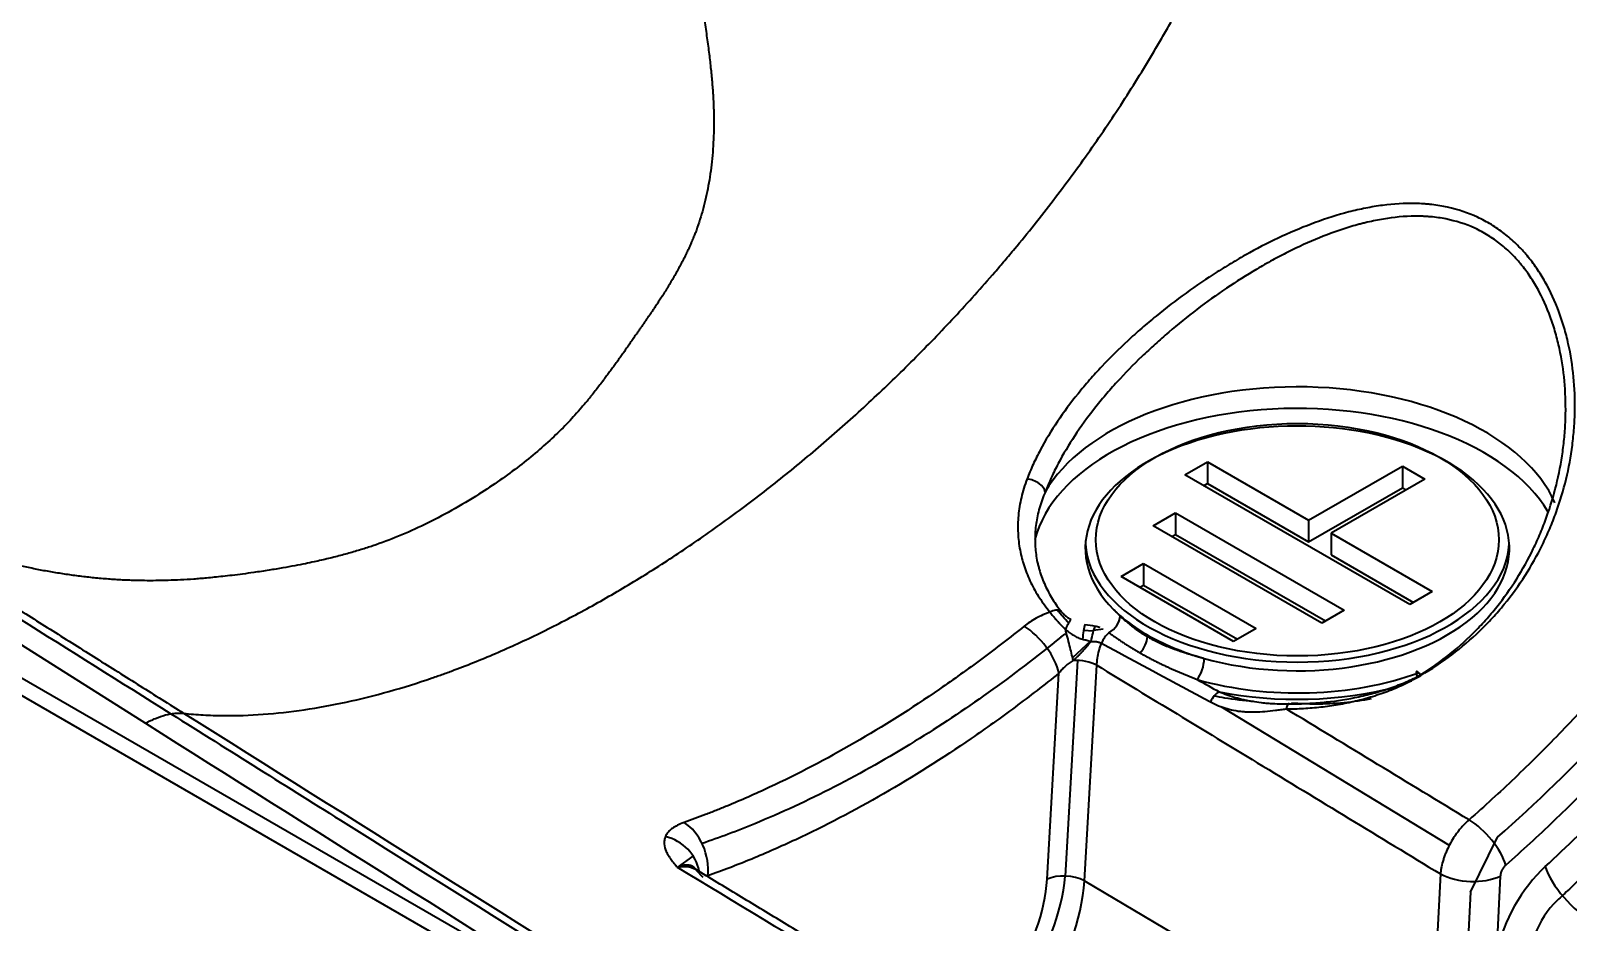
# Model space of a CAD drawing. Header units: millimetres. Extents: x 83 to 1196, y -164 to 735.
# Drawn here: x 1073.37 to 1102.51, y 29.28 to 46.19 of the extents above; entities that cross this region are included whole.
import ezdxf

# ---------------------------------------------------------------- set-up
doc = ezdxf.new("R2010")
doc.units = ezdxf.units.MM
doc.layers.add('1', color=7, linetype='Continuous', true_color=0xffffff)

msp = doc.modelspace()

# ---------------------------------------------------------------- linework, layer by layer
at = {"layer": '1', "color": 7, "linetype": 'Continuous', "lineweight": 35}
for p, q in [((1085.102, 27.039), (1040.562, 52.754)), ((1086.426, 25.943), (1040.468, 52.477)), ((1095.244, 37.77), (1095.67, 38.017)), ((1095.67, 38.017), (1095.67, 37.606)), ((1095.67, 38.017), (1097.589, 36.909)), ((1097.589, 36.909), (1099.366, 37.935)), ((1099.366, 37.935), (1099.366, 37.524)), ((1099.366, 37.935), (1099.792, 37.688)), ((1099.508, 35.309), (1095.244, 37.77)), ((1095.599, 37.565), (1095.67, 37.606)), ((1095.67, 37.606), (1097.589, 36.499)), ((1099.792, 37.688), (1098.016, 36.663)), ((1097.589, 36.499), (1099.366, 37.524)), ((1099.366, 37.524), (1099.437, 37.483)), ((1094.64, 36.806), (1095.066, 37.052)), ((1095.066, 37.052), (1098.264, 35.206)), ((1095.066, 37.052), (1095.066, 36.642)), ((1097.838, 34.96), (1094.64, 36.806)), ((1097.589, 36.909), (1097.589, 36.499)), ((1069.799, 36.688), (1075.541, 33.058)), ((1094.995, 36.601), (1095.066, 36.642)), ((1095.066, 36.642), (1097.909, 35.001)), ((1098.016, 36.663), (1099.934, 35.555)), ((1098.016, 36.663), (1098.016, 36.252)), ((1098.016, 36.252), (1099.579, 35.35)), ((1094.036, 35.842), (1094.462, 36.088)), ((1094.462, 36.088), (1094.462, 35.678)), ((1094.462, 36.088), (1096.594, 34.857)), ((1096.168, 34.611), (1094.036, 35.842)), ((1094.391, 35.637), (1094.462, 35.678)), ((1094.462, 35.678), (1096.239, 34.652)), ((1099.934, 35.555), (1099.508, 35.309)), ((1098.264, 35.206), (1097.838, 34.96)), ((1093.504, 34.804), (1093.325, 34.821)), ((1093.511, 34.824), (1093.694, 34.848)), ((1096.594, 34.857), (1096.168, 34.611)), ((1093.454, 34.615), (1093.115, 34.3)), ((1092.978, 30.161), (1093.213, 34.249)), ((1093.339, 30.071), (1093.575, 34.159)), ((1092.631, 30.1), (1092.856, 34.008)), ((1095.926, 33.375), (1100.256, 30.744)), ((1100.655, 29.857), (1101.171, 30.898)), ((1085.628, 30.323), (1085.925, 30.539)), ((1085.969, 30.288), (1085.924, 30.337)), ((1086.111, 30.136), (1085.988, 30.268)), ((1086.199, 30.165), (1086.2, 30.148)), ((1093.339, 30.071), (1099.925, 26.175)), ((1100.088, 30.201), (1100.015, 28.75)), ((1101.222, 30.16), (1101.149, 28.71)), ((1100.655, 29.857), (1100.592, 28.61))]:
    msp.add_line(p, q, dxfattribs=at)
for centre, major_axis, ratio, start_param, end_param in [((1097.376, 36.532), (-5.034, 0), 0.57735, 3.38807, 5.962669), ((1097.376, 36.129), (5.025, 0), 0.57735, 0.33258, 2.997703), ((1097.376, 36.375), (-4.02, 0), 0.57735, 1.116181, 6.805686), ((1092.312, 37.499), (0.281, -0.11), 0.579478, 0.334138, 2.004059), ((1097.376, 36.54), (-4.02, 0), 0.57735, 0.035318, 3.106224), ((1092.727, 34.957), (0.233, 0.192), 0.66646, 0.427593, 1.220481), ((1093.766, 34.995), (0.206, 0.22), 0.658496, 4.251311, 5.651783), ((1097.376, 36.375), (-4.02, 0), 0.57735, 0.580052, 0.776812), ((1092.288, 34.325), (0.503, -0.626), 0.460516, 0.723053, 2.252485), ((1093.35, 34.683), (0.03, 0.3), 0.14136, 0.622671, 1.681458), ((1093.542, 34.656), (0.051, 0.298), 0.232247, 0.635506, 1.760845), ((1093.843, 34.556), (0.148, 0.263), 0.569187, 0.96156, 1.806102), ((1094.32, 34.58), (0.152, 0.26), 0.574029, 4.287514, 5.500639), ((1097.376, 36.375), (-4.02, 0), 0.57735, 0.776812, 1.116181), ((1093.221, 33.99), (-0.502, 0.029), 0.514732, 3.960285, 4.931672), ((1095.478, 34.134), (0.082, 0.29), 0.358538, 3.808386, 5.379182), ((1097.376, 36.129), (-4.321, 0), 0.57735, 1.11618, 2.133179), ((1099.786, 33.78), (-0.153, 0.26), 0.164963, 5.417192, 7.09899), ((1095.892, 33.411), (0.147, 0.264), 0.566477, 0.776241, 1.679932), ((1097.376, 36.129), (-4.531, 0), 0.57735, 1.237197, 1.995763), ((1097.212, 33.126), (-0.001, 0.302), 0.21154, 6.159333, 7.105317), ((1100.757, 30.679), (0.532, -0.603), 0.420626, 0.711309, 2.232675), ((1085.26, 30.209), (0.724, -0.347), 0.886429, 0.561486, 1.796223), ((1085.631, 30.481), (0.268, -0.757), 0.673624, 0.918505, 2.447937), ((1102.512, 28.976), (0.964, 1.765), 0.592254, 1.05713, 2.027786), ((1102.786, 29.952), (-0.684, 0.736), 0.395243, 0.700715, 2.234674), ((1090.858, 29.258), (1.222, 2.196), 0.587334, 4.56012, 5.401189), ((1090.858, 29.27), (1.467, 2.635), 0.587334, 4.565543, 5.355421), ((1091.213, 29.06), (1.478, 2.628), 0.584525, 4.562807, 5.403875), ((1092.986, 29.902), (-0.502, 0.029), 0.514732, 3.960286, 5.528497), ((1100.654, 30.471), (0.803, -0.04), 0.509621, 3.956507, 5.523957), ((1102.512, 29.008), (0.482, 0.882), 0.592254, 1.048833, 2.629251)]:
    msp.add_ellipse(centre, major_axis=major_axis, ratio=ratio, start_param=start_param, end_param=end_param, dxfattribs=at)
msp.add_ellipse((1097.376, 36.54), major_axis=(-3.819, 0), ratio=0.57735, dxfattribs=at)
for points, knots in [([(1072.014, 64.441), (1072.113, 64.367), (1072.309, 64.22), (1072.601, 63.999), (1072.888, 63.78), (1073.173, 63.563), (1073.453, 63.348), (1073.729, 63.134), (1074.001, 62.922), (1074.27, 62.712), (1074.534, 62.504), (1074.795, 62.298), (1075.051, 62.093), (1075.304, 61.891), (1075.553, 61.69), (1075.798, 61.49), (1076.038, 61.293), (1076.275, 61.098), (1076.508, 60.904), (1076.738, 60.712), (1076.963, 60.522), (1077.184, 60.333), (1077.401, 60.147), (1077.615, 59.962), (1077.824, 59.779), (1078.029, 59.598), (1078.231, 59.419), (1078.428, 59.242), (1078.622, 59.066), (1078.812, 58.892), (1079.111, 58.615), (1079.513, 58.235), (1080.009, 57.75), (1080.479, 57.273), (1080.923, 56.804), (1081.343, 56.343), (1081.772, 55.848), (1082.21, 55.314), (1082.658, 54.734), (1083.082, 54.145), (1083.483, 53.55), (1083.764, 53.1), (1083.94, 52.804), (1084.021, 52.666), (1084.1, 52.528), (1084.177, 52.391), (1084.253, 52.254), (1084.327, 52.117), (1084.4, 51.98), (1084.471, 51.844), (1084.54, 51.708), (1084.608, 51.572), (1084.674, 51.436), (1084.738, 51.301), (1084.8, 51.166), (1084.861, 51.032), (1084.921, 50.898), (1084.978, 50.764), (1085.034, 50.631), (1085.088, 50.498), (1085.141, 50.365), (1085.191, 50.232), (1085.241, 50.1), (1085.302, 49.93), (1085.375, 49.716), (1085.458, 49.452), (1085.541, 49.17), (1085.623, 48.872), (1085.703, 48.558), (1085.782, 48.228), (1085.859, 47.883), (1085.934, 47.521), (1085.993, 47.213), (1086.039, 46.964), (1086.071, 46.78), (1086.101, 46.602), (1086.13, 46.429), (1086.155, 46.262), (1086.179, 46.099), (1086.201, 45.942), (1086.221, 45.789), (1086.239, 45.642), (1086.255, 45.5), (1086.269, 45.362), (1086.281, 45.23), (1086.291, 45.102), (1086.3, 44.98), (1086.307, 44.862), (1086.311, 44.75), (1086.316, 44.59), (1086.317, 44.385), (1086.31, 44.134), (1086.295, 43.889), (1086.272, 43.652), (1086.241, 43.42), (1086.202, 43.196), (1086.155, 42.977), (1086.1, 42.766), (1086.038, 42.561), (1085.98, 42.399), (1085.932, 42.277), (1085.897, 42.191), (1085.859, 42.104), (1085.818, 42.016), (1085.774, 41.926), (1085.728, 41.834), (1085.679, 41.741), (1085.628, 41.646), (1085.574, 41.55), (1085.517, 41.452), (1085.467, 41.37), (1085.427, 41.304), (1085.397, 41.256), (1085.368, 41.21), (1085.341, 41.166), (1085.314, 41.124), (1085.288, 41.084), (1085.263, 41.046), (1085.239, 41.01), (1085.216, 40.975), (1085.194, 40.943), (1085.174, 40.913), (1085.147, 40.874), (1085.114, 40.827), (1085.074, 40.77), (1085.035, 40.714), (1084.996, 40.657), (1084.957, 40.601), (1084.918, 40.544), (1084.879, 40.488), (1084.835, 40.423), (1084.786, 40.351), (1084.731, 40.271), (1084.676, 40.191), (1084.62, 40.112), (1084.565, 40.033), (1084.509, 39.955), (1084.453, 39.877), (1084.396, 39.799), (1084.34, 39.722), (1084.283, 39.646), (1084.198, 39.532), (1084.087, 39.386), (1083.948, 39.213), (1083.815, 39.054), (1083.686, 38.907), (1083.512, 38.718), (1083.278, 38.486), (1082.968, 38.209), (1082.628, 37.934), (1082.258, 37.662), (1081.83, 37.377), (1081.357, 37.093), (1080.848, 36.828), (1080.35, 36.605), (1079.981, 36.466), (1079.741, 36.387), (1079.629, 36.352), (1079.513, 36.317), (1079.393, 36.282), (1079.269, 36.248), (1079.142, 36.215), (1079.01, 36.183), (1078.875, 36.151), (1078.729, 36.118), (1078.562, 36.083), (1078.365, 36.045), (1078.136, 36.003), (1077.875, 35.96), (1077.62, 35.921), (1077.388, 35.889), (1077.193, 35.864), (1077.014, 35.844), (1076.852, 35.827), (1076.706, 35.813), (1076.576, 35.802), (1076.412, 35.789), (1076.212, 35.777), (1075.974, 35.767), (1075.745, 35.763), (1075.525, 35.763), (1075.292, 35.767), (1075.042, 35.778), (1074.772, 35.797), (1074.505, 35.822), (1074.24, 35.854), (1073.977, 35.891), (1073.716, 35.934), (1073.456, 35.983), (1073.199, 36.038), (1072.966, 36.091), (1072.756, 36.144), (1072.565, 36.195), (1072.368, 36.25), (1072.164, 36.309), (1071.953, 36.374), (1071.793, 36.425), (1071.683, 36.46), (1071.627, 36.479), (1071.569, 36.498), (1071.509, 36.518), (1071.446, 36.539), (1071.382, 36.561), (1071.316, 36.583), (1071.248, 36.607), (1071.177, 36.631), (1071.105, 36.657), (1071.031, 36.683), (1070.955, 36.71), (1070.877, 36.738), (1070.797, 36.767), (1070.715, 36.797), (1070.632, 36.828), (1070.575, 36.849), (1070.546, 36.86)], [0, 0, 0, 0, 0.008133, 0.016172, 0.024117, 0.031967, 0.039722, 0.047383, 0.05495, 0.062423, 0.069801, 0.077085, 0.084275, 0.091371, 0.098373, 0.105281, 0.112094, 0.118814, 0.125441, 0.131973, 0.138412, 0.144757, 0.151009, 0.157167, 0.163231, 0.169203, 0.175081, 0.180866, 0.186558, 0.192157, 0.197664, 0.213228, 0.228265, 0.242779, 0.256773, 0.270252, 0.28322, 0.299171, 0.314936, 0.330525, 0.345948, 0.361219, 0.364681, 0.36812, 0.371537, 0.374931, 0.378303, 0.381652, 0.38498, 0.388285, 0.391569, 0.394832, 0.398073, 0.401292, 0.404491, 0.407669, 0.410827, 0.413964, 0.41708, 0.420177, 0.423254, 0.426311, 0.429349, 0.432368, 0.438011, 0.443998, 0.450333, 0.457015, 0.464046, 0.471428, 0.479162, 0.487247, 0.495686, 0.499925, 0.504051, 0.508064, 0.511965, 0.515753, 0.519429, 0.522992, 0.526444, 0.529783, 0.533011, 0.536126, 0.53913, 0.542023, 0.544804, 0.547473, 0.550032, 0.552481, 0.558321, 0.564017, 0.569574, 0.574996, 0.580286, 0.58545, 0.590492, 0.595417, 0.600232, 0.604941, 0.606942, 0.608995, 0.6111, 0.613258, 0.615469, 0.617734, 0.620054, 0.622428, 0.624858, 0.627343, 0.629884, 0.631177, 0.632422, 0.633619, 0.634768, 0.635869, 0.636921, 0.637925, 0.638881, 0.639789, 0.640649, 0.64146, 0.642223, 0.643747, 0.645272, 0.646799, 0.648328, 0.649859, 0.651392, 0.652927, 0.654463, 0.656662, 0.65886, 0.661059, 0.663257, 0.665455, 0.667652, 0.66985, 0.672047, 0.674244, 0.676441, 0.678638, 0.684083, 0.689225, 0.694066, 0.698605, 0.702843, 0.711921, 0.721463, 0.731478, 0.741978, 0.752971, 0.766796, 0.779866, 0.7922, 0.803819, 0.80635, 0.80895, 0.811619, 0.814357, 0.817165, 0.820043, 0.822991, 0.826009, 0.829097, 0.832751, 0.8371, 0.842146, 0.847885, 0.854318, 0.858971, 0.863265, 0.867199, 0.870775, 0.873992, 0.876852, 0.879354, 0.88477, 0.889947, 0.894888, 0.899593, 0.904066, 0.909785, 0.915407, 0.920937, 0.92638, 0.93174, 0.937024, 0.942238, 0.947387, 0.952478, 0.956128, 0.959903, 0.963806, 0.967838, 0.972002, 0.976299, 0.977374, 0.978489, 0.979644, 0.980838, 0.982073, 0.983347, 0.984662, 0.986016, 0.98741, 0.988844, 0.990318, 0.991832, 0.993386, 0.994979, 0.996613, 0.998286, 1, 1, 1, 1]), ([(1076.268, 33.247), (1076.328, 33.241), (1076.39, 33.235), (1076.513, 33.225), (1076.575, 33.221), (1076.761, 33.21), (1076.886, 33.206), (1077.263, 33.202), (1077.517, 33.21), (1078.031, 33.248), (1078.29, 33.277), (1078.814, 33.354), (1079.344, 33.451), (1080.152, 33.652), (1080.701, 33.824), (1081.047, 33.943), (1081.116, 33.968), (1081.255, 34.018), (1081.325, 34.043), (1081.534, 34.122), (1081.673, 34.176), (1082.091, 34.345), (1082.649, 34.587), (1083.488, 34.999), (1084.328, 35.459), (1085.168, 35.966), (1085.73, 36.336), (1086.151, 36.626), (1086.292, 36.725), (1086.573, 36.927), (1086.713, 37.029), (1087.131, 37.342), (1087.685, 37.772), (1088.503, 38.456), (1089.308, 39.181), (1089.836, 39.691), (1090.36, 40.216), (1090.62, 40.485), (1091.134, 41.039), (1091.389, 41.323), (1091.705, 41.688), (1091.768, 41.762), (1091.893, 41.91), (1091.956, 41.985), (1092.143, 42.21), (1092.266, 42.361), (1092.632, 42.82), (1092.87, 43.13), (1093.335, 43.762), (1093.561, 44.084), (1094.003, 44.739), (1094.217, 45.072), (1094.53, 45.581), (1094.632, 45.752), (1094.783, 46.011), (1094.858, 46.141), (1094.932, 46.272), (1094.981, 46.36), (1095.006, 46.404), (1095.419, 47.151), (1095.769, 47.861), (1096.234, 48.934), (1096.379, 49.293), (1096.649, 50.015), (1096.774, 50.377), (1096.945, 50.923), (1096.999, 51.106), (1097.063, 51.334), (1097.076, 51.38), (1097.101, 51.472), (1097.138, 51.608), (1097.173, 51.745), (1097.285, 52.197), (1097.438, 52.912), (1097.538, 53.608), (1097.61, 54.295), (1097.632, 54.634), (1097.639, 54.967)], [0, 0, 0, 0, 0.007812, 0.007812, 0.015625, 0.015625, 0.03125, 0.03125, 0.0625, 0.0625, 0.09375, 0.09375, 0.125, 0.15625, 0.1875, 0.1875, 0.195312, 0.195312, 0.203125, 0.203125, 0.21875, 0.21875, 0.25, 0.28125, 0.3125, 0.34375, 0.375, 0.375, 0.390625, 0.390625, 0.40625, 0.40625, 0.4375, 0.46875, 0.5, 0.53125, 0.53125, 0.5625, 0.5625, 0.59375, 0.59375, 0.601562, 0.601562, 0.609375, 0.609375, 0.625, 0.625, 0.65625, 0.65625, 0.6875, 0.6875, 0.71875, 0.71875, 0.734375, 0.734375, 0.742187, 0.746094, 0.746094, 0.75, 0.75, 0.8125, 0.8125, 0.84375, 0.84375, 0.875, 0.875, 0.890625, 0.890625, 0.894531, 0.894531, 0.898437, 0.90625, 0.90625, 0.9375, 0.96875, 0.96875, 1, 1, 1, 1]), ([(1109.557, 48.083), (1109.558, 47.721), (1109.542, 47.352), (1109.494, 46.788), (1109.475, 46.598), (1109.439, 46.311), (1109.426, 46.215), (1109.398, 46.022), (1109.383, 45.925), (1109.304, 45.441), (1109.226, 45.052), (1109.043, 44.272), (1108.832, 43.49), (1108.568, 42.702), (1108.386, 42.209), (1108.349, 42.11), (1108.274, 41.912), (1108.235, 41.813), (1108.117, 41.517), (1108.035, 41.32), (1107.908, 41.026), (1107.865, 40.928), (1107.777, 40.732), (1107.733, 40.634), (1107.598, 40.343), (1107.505, 40.15), (1107.221, 39.576), (1107.022, 39.2), (1106.607, 38.458), (1106.391, 38.093), (1105.943, 37.373), (1105.71, 37.019), (1105.409, 36.583), (1105.319, 36.452), (1105.226, 36.323), (1105.165, 36.236), (1105.134, 36.193), (1104.979, 35.979), (1104.854, 35.809), (1104.474, 35.308), (1104.217, 34.982), (1103.694, 34.348), (1103.428, 34.039), (1102.889, 33.437), (1102.615, 33.143), (1102.061, 32.571), (1101.499, 32.013), (1100.922, 31.484), (1100.63, 31.227)], [0, 0, 0, 0, 0.0625, 0.0625, 0.09375, 0.09375, 0.109375, 0.109375, 0.125, 0.125, 0.1875, 0.1875, 0.25, 0.3125, 0.3125, 0.328125, 0.328125, 0.34375, 0.34375, 0.375, 0.375, 0.390625, 0.390625, 0.40625, 0.40625, 0.4375, 0.4375, 0.5, 0.5, 0.5625, 0.5625, 0.625, 0.625, 0.640625, 0.648437, 0.648437, 0.65625, 0.65625, 0.6875, 0.6875, 0.75, 0.75, 0.8125, 0.8125, 0.875, 0.875, 0.9375, 1, 1, 1, 1]), ([(1101.171, 30.898), (1101.906, 31.546), (1102.622, 32.242), (1103.779, 33.486), (1104.233, 34.006), (1105.118, 35.098), (1105.552, 35.674), (1106.371, 36.852), (1106.759, 37.457), (1107.306, 38.391), (1107.483, 38.707), (1107.823, 39.348), (1107.988, 39.675), (1108.458, 40.661), (1108.736, 41.321), (1109.225, 42.645), (1109.434, 43.309), (1109.693, 44.309), (1109.77, 44.645), (1109.901, 45.308), (1109.956, 45.635), (1110.086, 46.602), (1110.129, 47.227), (1110.124, 47.873), (1110.124, 47.916), (1110.123, 47.958)], [0, 0, 0, 0, 0.156801, 0.156801, 0.261284, 0.261284, 0.365768, 0.365768, 0.470251, 0.470251, 0.522492, 0.522492, 0.574734, 0.574734, 0.679217, 0.679217, 0.7837, 0.7837, 0.835942, 0.835942, 0.888183, 0.888183, 0.992666, 0.992666, 1, 1, 1, 1]), ([(1110.686, 48.087), (1110.686, 47.707), (1110.669, 47.32), (1110.619, 46.729), (1110.598, 46.53), (1110.56, 46.229), (1110.547, 46.128), (1110.525, 45.976), (1110.517, 45.925), (1110.502, 45.824), (1110.494, 45.773), (1110.419, 45.316), (1110.337, 44.908), (1110.146, 44.089), (1109.925, 43.268), (1109.649, 42.442), (1109.46, 41.923), (1109.421, 41.82), (1109.342, 41.612), (1109.302, 41.508), (1109.178, 41.197), (1109.093, 40.99), (1108.96, 40.681), (1108.893, 40.527), (1108.824, 40.373), (1108.777, 40.27), (1108.754, 40.219), (1108.636, 39.963), (1108.539, 39.76), (1108.242, 39.156), (1108.033, 38.76), (1107.599, 37.98), (1107.373, 37.595), (1106.903, 36.838), (1106.659, 36.466), (1106.281, 35.915), (1106.153, 35.732), (1105.991, 35.506), (1105.958, 35.461), (1105.893, 35.371), (1105.794, 35.237), (1105.695, 35.104), (1105.364, 34.663), (1105.093, 34.32), (1104.544, 33.652), (1104.265, 33.327), (1103.698, 32.693), (1103.411, 32.384), (1102.829, 31.782), (1102.238, 31.195), (1101.632, 30.639), (1101.325, 30.368)], [0, 0, 0, 0, 0.0625, 0.0625, 0.09375, 0.09375, 0.109375, 0.109375, 0.117187, 0.117187, 0.125, 0.125, 0.1875, 0.1875, 0.25, 0.3125, 0.3125, 0.328125, 0.328125, 0.34375, 0.34375, 0.375, 0.375, 0.390625, 0.398437, 0.398437, 0.40625, 0.40625, 0.4375, 0.4375, 0.5, 0.5, 0.5625, 0.5625, 0.625, 0.625, 0.65625, 0.65625, 0.664062, 0.664062, 0.671875, 0.6875, 0.6875, 0.75, 0.75, 0.8125, 0.8125, 0.875, 0.875, 0.9375, 1, 1, 1, 1]), ([(1099.719, 33.967), (1099.924, 34.088), (1100.119, 34.218), (1100.49, 34.499), (1100.666, 34.65), (1100.874, 34.851), (1100.916, 34.892), (1100.996, 34.975), (1101.115, 35.1), (1101.227, 35.229), (1101.441, 35.492), (1101.573, 35.673), (1101.813, 36.049), (1101.922, 36.242), (1102.07, 36.542), (1102.116, 36.644), (1102.182, 36.798), (1102.203, 36.85), (1102.243, 36.953), (1102.263, 37.005), (1102.356, 37.266), (1102.419, 37.476), (1102.521, 37.901), (1102.561, 38.116), (1102.602, 38.44), (1102.613, 38.549), (1102.625, 38.712), (1102.629, 38.767), (1102.634, 38.876), (1102.635, 38.93), (1102.64, 39.201), (1102.632, 39.415), (1102.591, 39.84), (1102.558, 40.05), (1102.489, 40.36), (1102.463, 40.463), (1102.418, 40.615), (1102.402, 40.666), (1102.369, 40.766), (1102.352, 40.816), (1102.261, 41.061), (1102.175, 41.249), (1102.025, 41.515), (1101.971, 41.602), (1101.856, 41.769), (1101.795, 41.85), (1101.713, 41.948), (1101.697, 41.967), (1101.663, 42.005), (1101.612, 42.061), (1101.559, 42.115), (1101.451, 42.22), (1101.301, 42.351), (1101.138, 42.464), (1101.011, 42.541), (1100.967, 42.566), (1100.879, 42.613), (1100.834, 42.636), (1100.608, 42.74), (1100.42, 42.802), (1100.126, 42.866), (1100.026, 42.883), (1099.899, 42.898), (1099.873, 42.9), (1099.822, 42.905), (1099.745, 42.911), (1099.667, 42.915), (1099.409, 42.921), (1099.201, 42.908), (1098.885, 42.867), (1098.779, 42.849), (1098.619, 42.818), (1098.565, 42.806), (1098.458, 42.782), (1098.405, 42.769), (1098.138, 42.7), (1097.927, 42.633), (1097.506, 42.478), (1097.297, 42.391), (1096.881, 42.199), (1096.673, 42.094), (1096.414, 41.951), (1096.362, 41.922), (1096.26, 41.863), (1096.106, 41.774), (1095.955, 41.681), (1095.656, 41.491), (1095.459, 41.358), (1095.074, 41.079), (1094.885, 40.934), (1094.653, 40.744), (1094.607, 40.706), (1094.516, 40.629), (1094.381, 40.513), (1094.249, 40.394), (1093.991, 40.155), (1093.826, 39.992), (1093.59, 39.74), (1093.513, 39.655), (1093.4, 39.526), (1093.363, 39.483), (1093.29, 39.396), (1093.254, 39.352), (1093.078, 39.134), (1092.947, 38.958), (1092.709, 38.602), (1092.6, 38.422), (1092.479, 38.195), (1092.456, 38.15), (1092.411, 38.059), (1092.389, 38.013), (1092.326, 37.876), (1092.287, 37.784), (1092.252, 37.693)], [0, 0, 0, 0, 0.03125, 0.03125, 0.0625, 0.0625, 0.070312, 0.070312, 0.078125, 0.09375, 0.09375, 0.125, 0.125, 0.15625, 0.15625, 0.171875, 0.171875, 0.179687, 0.179687, 0.1875, 0.1875, 0.21875, 0.21875, 0.25, 0.25, 0.265625, 0.265625, 0.273437, 0.273437, 0.28125, 0.28125, 0.3125, 0.3125, 0.34375, 0.34375, 0.359375, 0.359375, 0.367187, 0.367187, 0.375, 0.375, 0.40625, 0.40625, 0.421875, 0.421875, 0.4375, 0.4375, 0.441406, 0.441406, 0.445312, 0.453125, 0.453125, 0.46875, 0.484375, 0.484375, 0.492187, 0.492187, 0.5, 0.5, 0.53125, 0.53125, 0.546875, 0.546875, 0.550781, 0.550781, 0.554687, 0.5625, 0.5625, 0.59375, 0.59375, 0.609375, 0.609375, 0.617187, 0.617187, 0.625, 0.625, 0.65625, 0.65625, 0.6875, 0.6875, 0.71875, 0.71875, 0.726562, 0.726562, 0.734375, 0.75, 0.75, 0.78125, 0.78125, 0.8125, 0.8125, 0.820312, 0.820312, 0.828125, 0.84375, 0.84375, 0.875, 0.875, 0.890625, 0.890625, 0.898437, 0.898437, 0.90625, 0.90625, 0.9375, 0.9375, 0.96875, 0.96875, 0.976562, 0.976562, 0.984375, 0.984375, 1, 1, 1, 1]), ([(1099.649, 33.94), (1099.845, 34.059), (1100.031, 34.188), (1100.385, 34.465), (1100.553, 34.613), (1100.752, 34.811), (1100.791, 34.851), (1100.868, 34.932), (1100.982, 35.054), (1101.088, 35.181), (1101.293, 35.438), (1101.419, 35.616), (1101.649, 35.982), (1101.754, 36.171), (1101.896, 36.463), (1101.94, 36.562), (1102.004, 36.713), (1102.024, 36.763), (1102.063, 36.864), (1102.082, 36.914), (1102.173, 37.168), (1102.235, 37.373), (1102.336, 37.787), (1102.376, 37.996), (1102.42, 38.312), (1102.432, 38.418), (1102.445, 38.577), (1102.449, 38.63), (1102.455, 38.736), (1102.457, 38.789), (1102.466, 39.054), (1102.461, 39.263), (1102.429, 39.679), (1102.401, 39.884), (1102.34, 40.189), (1102.317, 40.289), (1102.277, 40.439), (1102.263, 40.489), (1102.233, 40.588), (1102.217, 40.637), (1102.134, 40.878), (1102.055, 41.064), (1101.915, 41.327), (1101.865, 41.413), (1101.757, 41.578), (1101.7, 41.658), (1101.622, 41.754), (1101.607, 41.773), (1101.575, 41.811), (1101.526, 41.867), (1101.476, 41.92), (1101.373, 42.023), (1101.23, 42.152), (1101.073, 42.262), (1100.951, 42.337), (1100.909, 42.361), (1100.824, 42.407), (1100.781, 42.428), (1100.563, 42.528), (1100.381, 42.585), (1100.097, 42.641), (1100.001, 42.655), (1099.878, 42.666), (1099.853, 42.667), (1099.804, 42.671), (1099.73, 42.675), (1099.656, 42.676), (1099.408, 42.674), (1099.208, 42.655), (1098.905, 42.605), (1098.804, 42.584), (1098.677, 42.555), (1098.651, 42.548), (1098.6, 42.535), (1098.575, 42.529), (1098.498, 42.508), (1098.447, 42.494), (1098.194, 42.419), (1097.993, 42.347), (1097.593, 42.185), (1097.395, 42.094), (1097.099, 41.945), (1097.001, 41.894), (1096.804, 41.786), (1096.706, 41.73), (1096.412, 41.557), (1096.219, 41.435), (1095.842, 41.18), (1095.656, 41.047), (1095.291, 40.77), (1095.112, 40.625), (1094.849, 40.4), (1094.763, 40.324), (1094.593, 40.17), (1094.51, 40.093), (1094.265, 39.857), (1094.108, 39.696), (1093.883, 39.449), (1093.81, 39.366), (1093.702, 39.24), (1093.667, 39.197), (1093.597, 39.112), (1093.563, 39.069), (1093.394, 38.855), (1093.27, 38.683), (1093.04, 38.335), (1092.936, 38.16), (1092.819, 37.939), (1092.797, 37.894), (1092.753, 37.805), (1092.732, 37.76), (1092.67, 37.626), (1092.633, 37.537), (1092.599, 37.448)], [0, 0, 0, 0, 0.03125, 0.03125, 0.0625, 0.0625, 0.070313, 0.070313, 0.078125, 0.09375, 0.09375, 0.125, 0.125, 0.15625, 0.15625, 0.171875, 0.171875, 0.179688, 0.179688, 0.1875, 0.1875, 0.21875, 0.21875, 0.25, 0.25, 0.265625, 0.265625, 0.273438, 0.273438, 0.28125, 0.28125, 0.3125, 0.3125, 0.34375, 0.34375, 0.359375, 0.359375, 0.367188, 0.367188, 0.375, 0.375, 0.40625, 0.40625, 0.421875, 0.421875, 0.4375, 0.4375, 0.441406, 0.441406, 0.445313, 0.453125, 0.453125, 0.46875, 0.484375, 0.484375, 0.492188, 0.492188, 0.5, 0.5, 0.53125, 0.53125, 0.546875, 0.546875, 0.550781, 0.550781, 0.554688, 0.5625, 0.5625, 0.59375, 0.59375, 0.609375, 0.609375, 0.613281, 0.613281, 0.617188, 0.617188, 0.625, 0.625, 0.65625, 0.65625, 0.6875, 0.6875, 0.703125, 0.703125, 0.71875, 0.71875, 0.75, 0.75, 0.78125, 0.78125, 0.8125, 0.8125, 0.828125, 0.828125, 0.84375, 0.84375, 0.875, 0.875, 0.890625, 0.890625, 0.898438, 0.898438, 0.90625, 0.90625, 0.9375, 0.9375, 0.96875, 0.96875, 0.976563, 0.976563, 0.984375, 0.984375, 1, 1, 1, 1]), ([(1102.076, 30.34), (1102.904, 31.109), (1103.7, 31.93), (1104.656, 33.027), (1104.845, 33.25), (1105.218, 33.703), (1105.403, 33.933), (1105.951, 34.635), (1106.307, 35.118), (1106.696, 35.681), (1106.74, 35.744), (1106.826, 35.87), (1106.868, 35.933), (1106.996, 36.123), (1107.08, 36.251), (1107.331, 36.635), (1107.494, 36.894), (1107.971, 37.679), (1108.274, 38.213), (1108.632, 38.894), (1108.702, 39.032), (1108.841, 39.306), (1108.909, 39.444), (1109.109, 39.858), (1109.365, 40.412), (1109.719, 41.252), (1109.933, 41.818), (1110.035, 42.102)], [0, 0, 0, 0, 0.25, 0.25, 0.3125, 0.3125, 0.375, 0.375, 0.5, 0.5, 0.515625, 0.515625, 0.53125, 0.53125, 0.5625, 0.5625, 0.625, 0.625, 0.75, 0.75, 0.78125, 0.78125, 0.8125, 0.8125, 0.875, 0.9375, 1, 1, 1, 1]), ([(1110.623, 41.974), (1110.393, 41.339), (1110.137, 40.712), (1109.508, 39.316), (1109.121, 38.551), (1108.488, 37.422), (1108.267, 37.047), (1107.814, 36.312), (1107.581, 35.951), (1106.866, 34.887), (1106.367, 34.204), (1105.327, 32.885), (1104.783, 32.246), (1103.674, 31.034), (1103.108, 30.46), (1102.455, 29.841), (1102.377, 29.768), (1102.299, 29.695)], [0, 0, 0, 0, 0.134389, 0.134389, 0.302957, 0.302957, 0.387241, 0.387241, 0.471525, 0.471525, 0.640093, 0.640093, 0.80866, 0.80866, 0.977228, 0.977228, 1, 1, 1, 1]), ([(1092.252, 37.693), (1092.207, 37.576), (1092.171, 37.46), (1092.117, 37.227), (1092.099, 37.113), (1092.078, 36.887), (1092.076, 36.776), (1092.086, 36.557), (1092.099, 36.449), (1092.129, 36.289), (1092.141, 36.236), (1092.161, 36.157), (1092.169, 36.13), (1092.184, 36.078), (1092.193, 36.052), (1092.236, 35.923), (1092.277, 35.823), (1092.372, 35.627), (1092.427, 35.532), (1092.548, 35.347), (1092.614, 35.256), (1092.687, 35.168)], [0, 0, 0, 0, 0.125, 0.125, 0.25, 0.25, 0.375, 0.375, 0.5, 0.5, 0.5625, 0.5625, 0.59375, 0.59375, 0.625, 0.625, 0.75, 0.75, 0.875, 0.875, 1, 1, 1, 1]), ([(1092.599, 37.448), (1092.554, 37.347), (1092.518, 37.246), (1092.46, 37.044), (1092.439, 36.944), (1092.41, 36.746), (1092.403, 36.648), (1092.403, 36.454), (1092.409, 36.358), (1092.429, 36.215), (1092.437, 36.167), (1092.452, 36.096), (1092.458, 36.073), (1092.47, 36.026), (1092.501, 35.909), (1092.542, 35.796), (1092.62, 35.618), (1092.665, 35.531), (1092.767, 35.361), (1092.824, 35.277), (1092.887, 35.196)], [0, 0, 0, 0, 0.125, 0.125, 0.25, 0.25, 0.375, 0.375, 0.5, 0.5, 0.5625, 0.5625, 0.59375, 0.59375, 0.625, 0.75, 0.75, 0.875, 0.875, 1, 1, 1, 1]), ([(1070.526, 36.866), (1070.796, 36.695), (1071.336, 36.354), (1072.149, 35.842), (1072.965, 35.327), (1073.785, 34.81), (1074.609, 34.291), (1075.437, 33.77), (1075.99, 33.422), (1076.268, 33.247)], [0, 0, 0, 0, 0.140967, 0.282564, 0.424791, 0.567648, 0.711135, 0.855253, 1, 1, 1, 1]), ([(1092.687, 35.168), (1092.664, 35.16), (1092.641, 35.151), (1092.595, 35.133), (1092.573, 35.124), (1092.506, 35.094), (1092.421, 35.051), (1092.302, 34.98), (1092.23, 34.927), (1092.195, 34.899)], [0, 0, 0, 0, 0.125, 0.125, 0.25, 0.25, 0.5, 0.75, 1, 1, 1, 1]), ([(1092.687, 35.168), (1092.705, 35.144), (1092.724, 35.118), (1092.757, 35.078), (1092.768, 35.065), (1092.791, 35.037), (1092.814, 35.01), (1092.84, 34.982), (1092.866, 34.953), (1092.879, 34.939), (1092.92, 34.897), (1092.949, 34.869), (1092.978, 34.842)], [0, 0, 0, 0, 0.25, 0.25, 0.375, 0.375, 0.5, 0.625, 0.625, 0.75, 0.75, 1, 1, 1, 1]), ([(1092.887, 35.196), (1092.897, 35.182), (1092.91, 35.167), (1092.937, 35.138), (1092.952, 35.124), (1092.977, 35.102), (1092.985, 35.095), (1093.003, 35.081), (1093.012, 35.074), (1093.04, 35.054), (1093.06, 35.042), (1093.08, 35.03)], [0, 0, 0, 0, 0.25, 0.25, 0.5, 0.5, 0.625, 0.625, 0.75, 0.75, 1, 1, 1, 1]), ([(1093.08, 35.03), (1093.075, 35.022), (1093.068, 35.011), (1093.053, 34.986), (1093.045, 34.972), (1093.027, 34.939), (1093.018, 34.921), (1092.998, 34.883), (1092.988, 34.863), (1092.978, 34.842)], [0, 0, 0, 0, 0.25, 0.25, 0.5, 0.5, 0.75, 0.75, 1, 1, 1, 1]), ([(1093.892, 35.217), (1093.898, 35.212), (1093.908, 35.201), (1093.924, 35.186), (1093.939, 35.171), (1093.951, 35.159), (1093.961, 35.149), (1093.969, 35.142), (1093.977, 35.134), (1093.984, 35.127), (1093.99, 35.12), (1093.996, 35.114), (1094.001, 35.109), (1094.006, 35.105), (1094.01, 35.101), (1094.012, 35.099), (1094.014, 35.098)], [0, 0, 0, 0, 0.140832, 0.27387, 0.399117, 0.516571, 0.582769, 0.645928, 0.706069, 0.763217, 0.815329, 0.862373, 0.904356, 0.941281, 0.973158, 1, 1, 1, 1]), ([(1094.013, 35.097), (1094.02, 35.091), (1094.035, 35.078), (1094.06, 35.054), (1094.091, 35.026), (1094.133, 34.988), (1094.185, 34.944), (1094.232, 34.907), (1094.268, 34.88), (1094.291, 34.863), (1094.313, 34.846), (1094.336, 34.83), (1094.359, 34.814), (1094.381, 34.799), (1094.403, 34.784), (1094.426, 34.77), (1094.447, 34.755), (1094.469, 34.742), (1094.491, 34.729), (1094.512, 34.716), (1094.526, 34.707), (1094.533, 34.703)], [0, 0, 0, 0, 0.04224, 0.096763, 0.163571, 0.242665, 0.360849, 0.476861, 0.521054, 0.564587, 0.607461, 0.649676, 0.691233, 0.732131, 0.77237, 0.811952, 0.850876, 0.889142, 0.926751, 0.963704, 1, 1, 1, 1]), ([(1092.195, 34.899), (1091.929, 34.685), (1091.662, 34.479), (1091.127, 34.081), (1090.86, 33.89), (1090.057, 33.338), (1089.521, 32.999), (1088.446, 32.378), (1087.908, 32.096), (1087.099, 31.718), (1086.83, 31.599), (1086.492, 31.46), (1086.424, 31.433), (1086.289, 31.379), (1086.087, 31.3), (1085.885, 31.226), (1085.751, 31.179)], [0, 0, 0, 0, 0.125, 0.125, 0.25, 0.25, 0.5, 0.5, 0.75, 0.75, 0.875, 0.875, 0.90625, 0.90625, 0.9375, 1, 1, 1, 1]), ([(1092.891, 34.691), (1091.978, 33.948), (1091.056, 33.291), (1089.622, 32.405), (1089.115, 32.117), (1088.095, 31.592), (1087.59, 31.358), (1086.755, 31.015), (1086.423, 30.89), (1086.093, 30.778)], [0, 0, 0, 0, 0.408202, 0.408202, 0.630002, 0.630002, 0.851802, 0.851802, 1, 1, 1, 1]), ([(1092.891, 34.691), (1092.892, 34.692), (1092.892, 34.693), (1092.925, 34.719), (1092.961, 34.743), (1093, 34.763)], [0, 0, 0, 0, 0.02777, 0.02777, 1, 1, 1, 1]), ([(1093.127, 34.249), (1093.117, 34.293), (1093.106, 34.339), (1093.084, 34.435), (1093.072, 34.485), (1093.046, 34.586), (1093.033, 34.638), (1093.006, 34.741), (1092.992, 34.792), (1092.978, 34.842)], [0, 0, 0, 0, 0.25, 0.25, 0.5, 0.5, 0.75, 0.75, 1, 1, 1, 1]), ([(1092.979, 34.842), (1093.002, 34.821), (1093.026, 34.801), (1093.077, 34.762), (1093.103, 34.744), (1093.157, 34.711), (1093.185, 34.697), (1093.228, 34.678), (1093.243, 34.672), (1093.273, 34.662), (1093.289, 34.658), (1093.304, 34.654)], [0, 0, 0, 0, 0.25, 0.25, 0.5, 0.5, 0.75, 0.75, 0.875, 0.875, 1, 1, 1, 1]), ([(1093.805, 34.776), (1093.814, 34.769), (1093.834, 34.755), (1093.864, 34.733), (1093.894, 34.712), (1093.924, 34.691), (1093.954, 34.67), (1093.984, 34.649), (1094.015, 34.629), (1094.046, 34.608), (1094.077, 34.588), (1094.108, 34.568), (1094.139, 34.547), (1094.17, 34.528), (1094.202, 34.508), (1094.233, 34.488), (1094.265, 34.469), (1094.297, 34.45), (1094.329, 34.431), (1094.361, 34.412), (1094.383, 34.399), (1094.394, 34.393)], [0, 0, 0, 0, 0.05299, 0.105957, 0.158899, 0.211812, 0.264693, 0.317537, 0.370344, 0.423108, 0.475828, 0.528502, 0.581126, 0.633699, 0.68622, 0.738684, 0.791087, 0.843424, 0.895691, 0.947884, 1, 1, 1, 1]), ([(1094.533, 34.703), (1094.547, 34.695), (1094.575, 34.679), (1094.618, 34.656), (1094.663, 34.632), (1094.711, 34.608), (1094.761, 34.584), (1094.814, 34.56), (1094.869, 34.536), (1094.926, 34.512), (1094.986, 34.488), (1095.063, 34.46), (1095.146, 34.43), (1095.226, 34.404), (1095.277, 34.388), (1095.312, 34.377), (1095.342, 34.368), (1095.375, 34.358), (1095.408, 34.348), (1095.439, 34.339), (1095.47, 34.33), (1095.5, 34.322), (1095.529, 34.313), (1095.557, 34.305), (1095.584, 34.298), (1095.602, 34.293), (1095.611, 34.29)], [0, 0, 0, 0, 0.043197, 0.088074, 0.134631, 0.18287, 0.232793, 0.284402, 0.337697, 0.392679, 0.44935, 0.50771, 0.605795, 0.677327, 0.722304, 0.740726, 0.770689, 0.799755, 0.827922, 0.855193, 0.881567, 0.907045, 0.931626, 0.955312, 0.978103, 1, 1, 1, 1]), ([(1093.465, 34.612), (1093.457, 34.602), (1093.441, 34.583), (1093.418, 34.555), (1093.396, 34.529), (1093.376, 34.504), (1093.348, 34.471), (1093.313, 34.431), (1093.28, 34.395), (1093.258, 34.373), (1093.248, 34.362), (1093.237, 34.352), (1093.227, 34.342), (1093.217, 34.331), (1093.207, 34.322), (1093.197, 34.312), (1093.186, 34.302), (1093.176, 34.293), (1093.166, 34.284), (1093.156, 34.275), (1093.146, 34.266), (1093.137, 34.257), (1093.13, 34.251), (1093.127, 34.249)], [0, 0, 0, 0, 0.075447, 0.147484, 0.2161, 0.281283, 0.343018, 0.477341, 0.608663, 0.639061, 0.669078, 0.698715, 0.727973, 0.756854, 0.78536, 0.81349, 0.841246, 0.86863, 0.895642, 0.922284, 0.948556, 0.974461, 1, 1, 1, 1]), ([(1093.304, 34.654), (1093.331, 34.647), (1093.358, 34.64), (1093.412, 34.626), (1093.438, 34.619), (1093.465, 34.612)], [0, 0, 0, 0, 0.5, 0.5, 1, 1, 1, 1]), ([(1093.465, 34.612), (1093.483, 34.613), (1093.501, 34.613), (1093.527, 34.612), (1093.536, 34.612), (1093.553, 34.61), (1093.562, 34.609), (1093.579, 34.606), (1093.587, 34.605), (1093.604, 34.601), (1093.612, 34.599), (1093.635, 34.591), (1093.649, 34.584), (1093.663, 34.577)], [0, 0, 0, 0, 0.25, 0.25, 0.375, 0.375, 0.5, 0.5, 0.625, 0.625, 0.75, 0.75, 1, 1, 1, 1]), ([(1093.575, 34.159), (1093.578, 34.247), (1093.6, 34.388), (1093.645, 34.53), (1093.663, 34.577)], [0, 0, 0, 0, 0.6685, 1, 1, 1, 1]), ([(1094.394, 34.393), (1094.404, 34.387), (1094.426, 34.375), (1094.458, 34.357), (1094.49, 34.339), (1094.523, 34.321), (1094.556, 34.304), (1094.589, 34.286), (1094.622, 34.269), (1094.655, 34.252), (1094.689, 34.235), (1094.723, 34.218), (1094.757, 34.201), (1094.791, 34.185), (1094.826, 34.168), (1094.86, 34.152), (1094.895, 34.136), (1094.939, 34.116), (1094.99, 34.092), (1095.051, 34.065), (1095.112, 34.039), (1095.172, 34.013), (1095.233, 33.988), (1095.294, 33.962), (1095.356, 33.937), (1095.417, 33.912), (1095.458, 33.896), (1095.478, 33.888)], [0, 0, 0, 0, 0.031634, 0.063329, 0.095085, 0.126897, 0.158765, 0.190685, 0.222655, 0.254674, 0.286739, 0.31885, 0.351004, 0.3832, 0.415435, 0.447708, 0.480018, 0.512362, 0.56765, 0.622675, 0.677432, 0.731915, 0.786119, 0.840039, 0.893668, 0.946993, 1, 1, 1, 1]), ([(1093.126, 34.249), (1093.1, 34.234), (1093.075, 34.217), (1093.038, 34.19), (1093.026, 34.181), (1093.002, 34.161), (1092.99, 34.151), (1092.956, 34.121), (1092.913, 34.078), (1092.874, 34.032), (1092.856, 34.008)], [0, 0, 0, 0, 0.25, 0.25, 0.375, 0.375, 0.5, 0.5, 0.75, 1, 1, 1, 1]), ([(1093.575, 34.159), (1094.589, 33.543), (1095.602, 32.927), (1097.773, 31.608), (1098.931, 30.904), (1100.088, 30.201)], [0, 0, 0, 0, 0.466919, 0.466919, 1, 1, 1, 1]), ([(1092.856, 34.008), (1092.579, 33.787), (1092.303, 33.573), (1091.749, 33.161), (1091.472, 32.963), (1090.642, 32.392), (1089.533, 31.692), (1088.423, 31.111), (1087.589, 30.721), (1087.311, 30.599), (1086.755, 30.37), (1086.477, 30.263), (1086.199, 30.165)], [0, 0, 0, 0, 0.125, 0.125, 0.25, 0.25, 0.5, 0.75, 0.75, 0.875, 0.875, 1, 1, 1, 1]), ([(1097.165, 33.332), (1097.22, 33.332), (1097.275, 33.333), (1097.385, 33.336), (1097.55, 33.342), (1097.714, 33.356), (1097.933, 33.381), (1098.042, 33.396), (1098.26, 33.434), (1098.369, 33.456), (1098.532, 33.494), (1098.586, 33.508), (1098.694, 33.538), (1098.749, 33.553), (1098.909, 33.603), (1099.015, 33.639), (1099.223, 33.72), (1099.325, 33.764), (1099.525, 33.859), (1099.623, 33.911), (1099.719, 33.967)], [0, 0, 0, 0, 0.0625, 0.0625, 0.125, 0.25, 0.25, 0.375, 0.375, 0.5, 0.5, 0.5625, 0.5625, 0.625, 0.625, 0.75, 0.75, 0.875, 0.875, 1, 1, 1, 1]), ([(1097.219, 33.426), (1097.271, 33.426), (1097.324, 33.426), (1097.428, 33.429), (1097.585, 33.434), (1097.742, 33.445), (1098.054, 33.474), (1098.261, 33.504), (1098.518, 33.557), (1098.569, 33.568), (1098.672, 33.592), (1098.723, 33.604), (1098.876, 33.645), (1098.976, 33.674), (1099.174, 33.74), (1099.271, 33.775), (1099.463, 33.852), (1099.557, 33.894), (1099.649, 33.94)], [0, 0, 0, 0, 0.0625, 0.0625, 0.125, 0.25, 0.25, 0.5, 0.5, 0.5625, 0.5625, 0.625, 0.625, 0.75, 0.75, 0.875, 0.875, 1, 1, 1, 1]), ([(1096.545, 33.472), (1096.36, 33.485), (1096.179, 33.507), (1095.932, 33.548), (1095.865, 33.561), (1095.798, 33.574)], [0, 0, 0, 0, 0.725606, 0.725606, 1, 1, 1, 1]), ([(1095.892, 33.657), (1095.993, 33.617), (1096.095, 33.581), (1096.252, 33.535), (1096.305, 33.521), (1096.386, 33.502), (1096.413, 33.497), (1096.467, 33.486), (1096.495, 33.481), (1096.578, 33.467), (1096.654, 33.456), (1096.732, 33.448), (1096.752, 33.446)], [0, 0, 0, 0, 0.372613, 0.372613, 0.558919, 0.558919, 0.652073, 0.652073, 0.745226, 0.745226, 0.931532, 1, 1, 1, 1]), ([(1097.267, 33.447), (1097.421, 33.435), (1097.925, 33.414), (1098.445, 33.46), (1098.784, 33.529)], [0, 0, 0, 0, 0.302177, 1, 1, 1, 1]), ([(1075.542, 33.058), (1075.606, 33.095), (1075.669, 33.126), (1075.795, 33.179), (1075.858, 33.2), (1075.98, 33.232), (1076.04, 33.243), (1076.157, 33.253), (1076.213, 33.253), (1076.267, 33.247)], [0, 0, 0, 0, 0.25, 0.25, 0.5, 0.5, 0.75, 0.75, 1, 1, 1, 1]), ([(1076.025, 33.238), (1077.13, 32.544), (1078.235, 31.85), (1084.697, 27.799), (1090.064, 24.447), (1095.44, 21.101)], [0, 0, 0, 0, 0.17119, 0.17119, 1, 1, 1, 1]), ([(1095.728, 33.465), (1095.778, 33.438), (1095.83, 33.413), (1095.935, 33.371), (1095.988, 33.352), (1096.098, 33.321), (1096.154, 33.308), (1096.24, 33.293), (1096.269, 33.289), (1096.328, 33.283), (1096.358, 33.28), (1096.448, 33.274), (1096.509, 33.273), (1096.633, 33.275), (1096.697, 33.279), (1096.826, 33.29), (1096.892, 33.297), (1096.976, 33.307), (1096.993, 33.309), (1097.027, 33.314), (1097.078, 33.32), (1097.13, 33.327), (1097.165, 33.332)], [0, 0, 0, 0, 0.125, 0.125, 0.25, 0.25, 0.375, 0.375, 0.4375, 0.4375, 0.5, 0.5, 0.625, 0.625, 0.75, 0.75, 0.875, 0.875, 0.90625, 0.90625, 0.9375, 1, 1, 1, 1]), ([(1096.752, 33.446), (1096.789, 33.442), (1096.825, 33.439), (1096.919, 33.433), (1096.978, 33.431), (1097.068, 33.428), (1097.098, 33.427), (1097.158, 33.427), (1097.188, 33.426), (1097.219, 33.426)], [0, 0, 0, 0, 0.240267, 0.240267, 0.620133, 0.620133, 0.810067, 0.810067, 1, 1, 1, 1]), ([(1100.63, 31.227), (1100.595, 31.196), (1100.56, 31.162), (1100.509, 31.108), (1100.492, 31.09), (1100.459, 31.052), (1100.443, 31.032), (1100.412, 30.992), (1100.397, 30.971), (1100.367, 30.929), (1100.352, 30.908), (1100.31, 30.842), (1100.258, 30.754), (1100.214, 30.661), (1100.19, 30.603), (1100.185, 30.591), (1100.176, 30.568), (1100.163, 30.532), (1100.151, 30.497), (1100.129, 30.428), (1100.117, 30.382), (1100.103, 30.313), (1100.099, 30.29), (1100.092, 30.245), (1100.09, 30.223), (1100.088, 30.201)], [0, 0, 0, 0, 0.125, 0.125, 0.1875, 0.1875, 0.25, 0.25, 0.3125, 0.3125, 0.375, 0.375, 0.5, 0.625, 0.625, 0.65625, 0.65625, 0.6875, 0.75, 0.75, 0.875, 0.875, 0.9375, 0.9375, 1, 1, 1, 1]), ([(1085.397, 30.912), (1085.387, 30.889), (1085.381, 30.866), (1085.375, 30.831), (1085.373, 30.819), (1085.372, 30.795), (1085.373, 30.783), (1085.377, 30.723), (1085.391, 30.674), (1085.425, 30.599), (1085.439, 30.574), (1085.469, 30.524), (1085.486, 30.499), (1085.514, 30.461), (1085.524, 30.449), (1085.543, 30.423), (1085.554, 30.411), (1085.574, 30.386), (1085.59, 30.367), (1085.606, 30.348), (1085.617, 30.336), (1085.622, 30.33), (1085.628, 30.323)], [0, 0, 0, 0, 0.125, 0.125, 0.1875, 0.1875, 0.25, 0.25, 0.5, 0.5, 0.625, 0.625, 0.75, 0.75, 0.8125, 0.8125, 0.875, 0.875, 0.9375, 0.96875, 0.96875, 1, 1, 1, 1]), ([(1085.751, 31.179), (1085.706, 31.163), (1085.664, 31.145), (1085.589, 31.106), (1085.555, 31.085), (1085.517, 31.057), (1085.51, 31.052), (1085.496, 31.04), (1085.489, 31.034), (1085.47, 31.016), (1085.446, 30.991), (1085.427, 30.966), (1085.411, 30.939), (1085.403, 30.926), (1085.397, 30.912)], [0, 0, 0, 0, 0.25, 0.25, 0.5, 0.5, 0.5625, 0.5625, 0.625, 0.625, 0.75, 0.875, 0.875, 1, 1, 1, 1]), ([(1085.974, 30.289), (1085.962, 30.305), (1085.948, 30.319), (1085.923, 30.337), (1085.914, 30.343), (1085.895, 30.353), (1085.874, 30.361), (1085.852, 30.366), (1085.828, 30.37), (1085.815, 30.37), (1085.795, 30.37), (1085.789, 30.37), (1085.775, 30.369), (1085.768, 30.369), (1085.747, 30.366), (1085.719, 30.36), (1085.682, 30.348), (1085.655, 30.336), (1085.644, 30.331), (1085.638, 30.328), (1085.636, 30.327), (1085.632, 30.325), (1085.63, 30.324), (1085.628, 30.323)], [0, 0, 0, 0, 0.196141, 0.196141, 0.296623, 0.296623, 0.397106, 0.497588, 0.497588, 0.598071, 0.598071, 0.648312, 0.648312, 0.698553, 0.698553, 0.799035, 0.899518, 0.949759, 0.974879, 0.974879, 0.98744, 0.98744, 1, 1, 1, 1]), ([(1085.628, 30.324), (1085.703, 30.344), (1085.825, 30.351), (1085.929, 30.312), (1085.968, 30.289)], [0, 0, 0, 0, 0.588738, 1, 1, 1, 1]), ([(1101.325, 30.368), (1101.318, 30.362), (1101.311, 30.355), (1101.298, 30.341), (1101.292, 30.333), (1101.279, 30.317), (1101.274, 30.308), (1101.263, 30.291), (1101.253, 30.273), (1101.245, 30.254), (1101.237, 30.235), (1101.234, 30.225), (1101.229, 30.206), (1101.227, 30.197), (1101.224, 30.178), (1101.223, 30.169), (1101.222, 30.16)], [0, 0, 0, 0, 0.125, 0.125, 0.25, 0.25, 0.375, 0.375, 0.5, 0.625, 0.625, 0.75, 0.75, 0.875, 0.875, 1, 1, 1, 1])]:
    msp.add_open_spline(points, degree=3, knots=knots, dxfattribs=at)
for points, degree in [([(1070.275, 36.856), (1072.19, 35.649), (1074.106, 34.443), (1076.025, 33.238)], 3), ([(1093.039, 34.962), (1092.966, 35.04), (1092.896, 35.12), (1092.833, 35.203)], 3), ([(1093.35, 34.929), (1093.415, 34.923), (1093.479, 34.914), (1093.542, 34.903)], 3), ([(1093.542, 34.903), (1093.573, 34.898), (1093.602, 34.892), (1093.631, 34.884)], 3), ([(1093.663, 34.577), (1094.349, 34.205), (1095.037, 33.834), (1095.728, 33.465)], 3), ([(1095.478, 33.888), (1095.616, 33.811), (1095.754, 33.734), (1095.892, 33.657)], 3), ([(1085.894, 27.204), (1082.682, 29.217), (1079.472, 31.231), (1076.268, 33.247)], 3), ([(1100.63, 31.227), (1099.475, 31.928), (1098.32, 32.63), (1097.165, 33.332)], 3), ([(1075.542, 33.058), (1078.724, 31.049), (1081.911, 29.043), (1085.102, 27.039)], 3), ([(1092.189, 26.353), (1090.002, 27.676), (1087.815, 29), (1085.628, 30.324)], 3), ([(1092.519, 26.325), (1089.243, 28.307), (1085.968, 30.289)], 2)]:
    msp.add_open_spline(points, degree=degree, dxfattribs=at)

doc.saveas('drawing.dxf')
